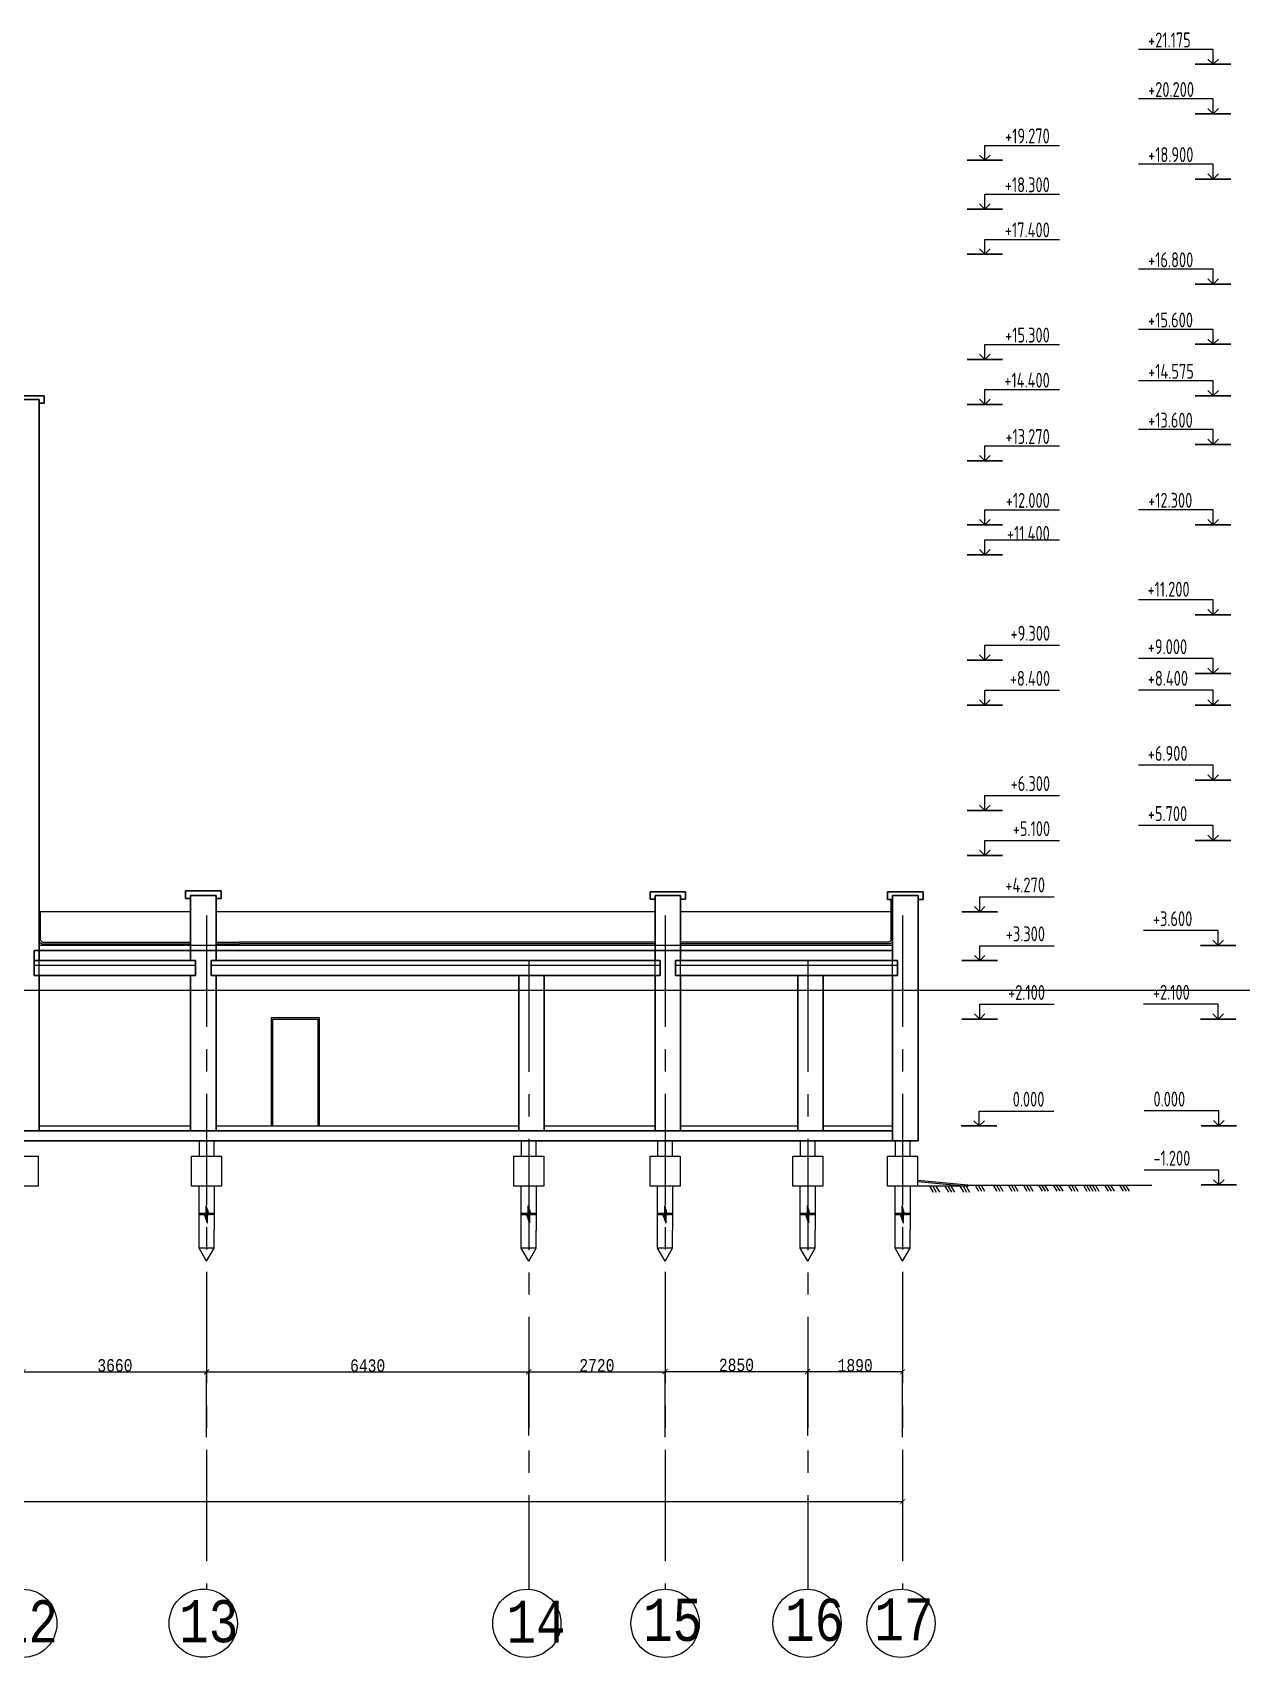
# Model space of a CAD drawing. Header units: millimetres. Extents: x -689206 to 4969298, y -1019800 to 703299.
# Drawn here: x -647777 to -623645, y 20751 to 53187 of the extents above; entities that cross this region are included whole.
import ezdxf

# ---------------------------------------------------------------- set-up
doc = ezdxf.new("R2010")
doc.units = ezdxf.units.MM
doc.linetypes.add('осеваяX2', pattern=[101.6, 63.5, -12.7, 12.7, -12.7])
doc.layers.add('РАЗМЕРЫ', color=7, linetype='Continuous', lineweight=9)
doc.layers.add('стены', color=7, linetype='Continuous', lineweight=20)
for name, color, linetype in [('разрез1-1', 7, 'Continuous'), ('разрез2-2', 7, 'Continuous'), ('сетка', 104, 'Continuous')]:
    doc.layers.add(name, color=color, linetype=linetype)
doc.styles.add('Аннотативный', font='isocteur.ttf', dxfattribs={"width": 0.7, "height": 250})
doc.dimstyles.new('Аннотативный', dxfattribs={"dimscale": 0, "dimtxt": 250, "dimasz": 100, "dimexe": 1.25, "dimexo": 0.625, "dimtad": 1, "dimdec": 0, "dimtxsty": 'Аннотативный', "dimblk": 'ARCHTICK', "dimcen": 2.5, "dimadec": 0, "dimazin": 0, "dimtfac": 1, "dimtdec": 0, "dimtmove": 0, "dimatfit": 3, "dimfxl": 1, "dimarcsym": 0})

# ---------------------------------------------------------------- blocks, each defined once
blk = doc.blocks.new('_ArchTick')
at = {"color": 0, "linetype": 'ByBlock', "const_width": 0.15}
blk.add_lwpolyline([(-0.5, -0.5), (0.5, 0.5)], dxfattribs=at)
blk = doc.blocks.new('*D4746')
at = {"layer": 'Defpoints', "color": 0, "lineweight": 30, "ltscale": 35, "transparency": 16777216}
for p in [(-647962, 26454), (-644302, 26454), (-644302, 25147)]:
    blk.add_point(p, dxfattribs=at)
at = {"layer": 'РАЗМЕРЫ', "color": 0, "lineweight": -2, "ltscale": 35, "transparency": 16777216}
for p, q in [((-647962, 26455), (-647962, 26456)), ((-647962, 26454), (-644302, 26454)), ((-644302, 25148), (-644302, 26456))]:
    blk.add_line(p, q, dxfattribs=at)
at = {"layer": 'РАЗМЕРЫ', "color": 0, "lineweight": -2, "ltscale": 35, "transparency": 16777216, "xscale": 100, "yscale": 100, "zscale": 100, "rotation": 180}
blk.add_blockref('_ArchTick', (-647962, 26454), dxfattribs=at)
at = {"layer": 'РАЗМЕРЫ', "color": 0, "lineweight": -2, "ltscale": 35, "transparency": 16777216, "xscale": 100, "yscale": 100, "zscale": 100}
blk.add_blockref('_ArchTick', (-644302, 26454), dxfattribs=at)
at = {"layer": 'РАЗМЕРЫ', "color": 0, "lineweight": 5, "ltscale": 35, "transparency": 16777216, "insert": (-646132, 26580), "char_height": 250, "attachment_point": 5, "style": 'Аннотативный'}
blk.add_mtext('3660', dxfattribs=at)
blk = doc.blocks.new('*D4747')
at = {"layer": 'Defpoints', "color": 0, "lineweight": 30, "ltscale": 35, "transparency": 16777216}
for p in [(-644302, 26456), (-637872, 26450), (-637872, 25180)]:
    blk.add_point(p, dxfattribs=at)
at = {"layer": 'РАЗМЕРЫ', "color": 0, "lineweight": -2, "ltscale": 35, "transparency": 16777216}
for p, q in [((-644302, 26455), (-644302, 26449)), ((-644302, 26450), (-637872, 26450)), ((-637872, 25181), (-637872, 26451))]:
    blk.add_line(p, q, dxfattribs=at)
at = {"layer": 'РАЗМЕРЫ', "color": 0, "lineweight": -2, "ltscale": 35, "transparency": 16777216, "xscale": 100, "yscale": 100, "zscale": 100, "rotation": 180}
blk.add_blockref('_ArchTick', (-644302, 26450), dxfattribs=at)
at = {"layer": 'РАЗМЕРЫ', "color": 0, "lineweight": -2, "ltscale": 35, "transparency": 16777216, "xscale": 100, "yscale": 100, "zscale": 100}
blk.add_blockref('_ArchTick', (-637872, 26450), dxfattribs=at)
at = {"layer": 'РАЗМЕРЫ', "color": 0, "lineweight": 5, "ltscale": 35, "transparency": 16777216, "insert": (-641087, 26576), "char_height": 250, "attachment_point": 5, "style": 'Аннотативный'}
blk.add_mtext('6430', dxfattribs=at)
blk = doc.blocks.new('*D4748')
at = {"layer": 'Defpoints', "color": 0, "lineweight": 30, "ltscale": 35, "transparency": 16777216}
for p in [(-637872, 26456), (-635150, 26456), (-635150, 25148)]:
    blk.add_point(p, dxfattribs=at)
at = {"layer": 'РАЗМЕРЫ', "color": 0, "lineweight": -2, "ltscale": 35, "transparency": 16777216}
for p, q in [((-637872, 26456), (-635150, 26456)), ((-637872, 26455), (-637872, 26454)), ((-635150, 25149), (-635150, 26457))]:
    blk.add_line(p, q, dxfattribs=at)
at = {"layer": 'РАЗМЕРЫ', "color": 0, "lineweight": -2, "ltscale": 35, "transparency": 16777216, "xscale": 100, "yscale": 100, "zscale": 100, "rotation": 180}
blk.add_blockref('_ArchTick', (-637872, 26456), dxfattribs=at)
at = {"layer": 'РАЗМЕРЫ', "color": 0, "lineweight": -2, "ltscale": 35, "transparency": 16777216, "xscale": 100, "yscale": 100, "zscale": 100}
blk.add_blockref('_ArchTick', (-635150, 26456), dxfattribs=at)
at = {"layer": 'РАЗМЕРЫ', "color": 0, "lineweight": 5, "ltscale": 35, "transparency": 16777216, "insert": (-636511, 26581), "char_height": 250, "attachment_point": 5, "style": 'Аннотативный'}
blk.add_mtext('2720', dxfattribs=at)
blk = doc.blocks.new('*D4749')
at = {"layer": 'Defpoints', "color": 0, "lineweight": 30, "ltscale": 35, "transparency": 16777216}
for p in [(-635150, 26456), (-632302, 26463), (-632302, 25180)]:
    blk.add_point(p, dxfattribs=at)
at = {"layer": 'РАЗМЕРЫ', "color": 0, "lineweight": -2, "ltscale": 35, "transparency": 16777216}
for p, q in [((-635150, 26456), (-635150, 26464)), ((-635150, 26463), (-632302, 26463)), ((-632302, 25181), (-632302, 26464))]:
    blk.add_line(p, q, dxfattribs=at)
at = {"layer": 'РАЗМЕРЫ', "color": 0, "lineweight": -2, "ltscale": 35, "transparency": 16777216, "xscale": 100, "yscale": 100, "zscale": 100, "rotation": 180}
blk.add_blockref('_ArchTick', (-635150, 26463), dxfattribs=at)
at = {"layer": 'РАЗМЕРЫ', "color": 0, "lineweight": -2, "ltscale": 35, "transparency": 16777216, "xscale": 100, "yscale": 100, "zscale": 100}
blk.add_blockref('_ArchTick', (-632302, 26463), dxfattribs=at)
at = {"layer": 'РАЗМЕРЫ', "color": 0, "lineweight": 5, "ltscale": 35, "transparency": 16777216, "insert": (-633726, 26589), "char_height": 250, "attachment_point": 5, "style": 'Аннотативный'}
blk.add_mtext('2850', dxfattribs=at)
blk = doc.blocks.new('*D4750')
at = {"layer": 'Defpoints', "color": 0, "lineweight": 30, "ltscale": 35, "transparency": 16777216}
for p in [(-632302, 26457), (-630410, 26457), (-630410, 25150)]:
    blk.add_point(p, dxfattribs=at)
at = {"layer": 'РАЗМЕРЫ', "color": 0, "lineweight": -2, "ltscale": 35, "transparency": 16777216}
for p, q in [((-632302, 26457), (-632302, 26458)), ((-632302, 26457), (-630410, 26457)), ((-630410, 25150), (-630410, 26458))]:
    blk.add_line(p, q, dxfattribs=at)
at = {"layer": 'РАЗМЕРЫ', "color": 0, "lineweight": -2, "ltscale": 35, "transparency": 16777216, "xscale": 100, "yscale": 100, "zscale": 100, "rotation": 180}
blk.add_blockref('_ArchTick', (-632302, 26457), dxfattribs=at)
at = {"layer": 'РАЗМЕРЫ', "color": 0, "lineweight": -2, "ltscale": 35, "transparency": 16777216, "xscale": 100, "yscale": 100, "zscale": 100}
blk.add_blockref('_ArchTick', (-630410, 26457), dxfattribs=at)
at = {"layer": 'РАЗМЕРЫ', "color": 0, "lineweight": 5, "ltscale": 35, "transparency": 16777216, "insert": (-631356, 26582), "char_height": 250, "attachment_point": 5, "style": 'Аннотативный'}
blk.add_mtext('1890', dxfattribs=at)
blk = doc.blocks.new('*D4751')
at = {"layer": 'Defpoints', "color": 0, "lineweight": 30, "ltscale": 35, "transparency": 16777216}
for p in [(-682541, 24624), (-630410, 24624), (-630410, 23862)]:
    blk.add_point(p, dxfattribs=at)
at = {"layer": 'РАЗМЕРЫ', "color": 0, "lineweight": -2, "ltscale": 35, "transparency": 16777216}
for p, q in [((-682541, 24623), (-682541, 23861)), ((-630410, 24623), (-630410, 23861)), ((-682541, 23862), (-630410, 23862))]:
    blk.add_line(p, q, dxfattribs=at)
at = {"layer": 'РАЗМЕРЫ', "color": 0, "lineweight": -2, "ltscale": 35, "transparency": 16777216, "xscale": 100, "yscale": 100, "zscale": 100, "rotation": 180}
blk.add_blockref('_ArchTick', (-682541, 23862), dxfattribs=at)
at = {"layer": 'РАЗМЕРЫ', "color": 0, "lineweight": -2, "ltscale": 35, "transparency": 16777216, "xscale": 100, "yscale": 100, "zscale": 100}
blk.add_blockref('_ArchTick', (-630410, 23862), dxfattribs=at)
at = {"layer": 'РАЗМЕРЫ', "color": 0, "lineweight": 5, "ltscale": 35, "transparency": 16777216, "insert": (-656476, 23988), "char_height": 250, "attachment_point": 5, "style": 'Аннотативный'}
blk.add_mtext('52131', dxfattribs=at)

msp = doc.modelspace()

# ---------------------------------------------------------------- hatches: boundary and pattern name
at = {"layer": 'РАЗМЕРЫ', "lineweight": 5, "ltscale": 35}
h = msp.add_hatch(dxfattribs=at)
h.set_pattern_fill('ANSI36', color=256, scale=2)
h.set_pattern_definition([(45, (-1155331.863, 770323.6466), (3.367596045, 12.347852166), [15.875, -3.175, 0, -3.175])])
h.paths.add_polyline_path([(-644302, 29741), (-644302, 29465.6), (-644288.9, 29428.9), (-644288.9, 29628.2), (-644274.8, 29590.8), (-644152, 29590.8), (-644152, 29612.9), (-644260.3, 29612.9)])
h.paths.add_polyline_path([(-644335.3, 29612.9), (-644452, 29612.9), (-644452, 29590.8), (-644346.7, 29590.8), (-644302, 29465.6), (-644302, 29741), (-644310.9, 29768.5), (-644310.9, 29542.7)])
h = msp.add_hatch(dxfattribs=at)
h.set_pattern_fill('ANSI36', color=256, scale=2)
h.set_pattern_definition([(45, (-1148901.977, 770323.6466), (3.367596045, 12.347852166), [15.875, -3.175, 0, -3.175])])
h.paths.add_polyline_path([(-637872.1, 29741), (-637872.1, 29465.6), (-637859, 29428.9), (-637859, 29628.2), (-637844.9, 29590.8), (-637722.1, 29590.8), (-637722.1, 29612.9), (-637830.5, 29612.9)])
h.paths.add_polyline_path([(-637905.4, 29612.9), (-638022.1, 29612.9), (-638022.1, 29590.8), (-637916.8, 29590.8), (-637872.1, 29465.6), (-637872.1, 29741), (-637881, 29768.5), (-637881, 29542.7)])
h = msp.add_hatch(dxfattribs=at)
h.set_pattern_fill('ANSI36', color=256, scale=2)
h.set_pattern_definition([(45, (-1146179.541, 770323.6466), (3.367596045, 12.347852166), [15.875, -3.175, 0, -3.175])])
h.paths.add_polyline_path([(-635149.7, 29741), (-635149.7, 29465.6), (-635136.5, 29428.9), (-635136.5, 29628.2), (-635122.4, 29590.8), (-634999.7, 29590.8), (-634999.7, 29612.9), (-635108, 29612.9)])
h.paths.add_polyline_path([(-635183, 29612.9), (-635299.7, 29612.9), (-635299.7, 29590.8), (-635194.4, 29590.8), (-635149.7, 29465.6), (-635149.7, 29741), (-635158.6, 29768.5), (-635158.6, 29542.7)])
h = msp.add_hatch(dxfattribs=at)
h.set_pattern_fill('ANSI36', color=256, scale=2)
h.set_pattern_definition([(45, (-1143331.863, 770323.6466), (3.367596045, 12.347852166), [15.875, -3.175, 0, -3.175])])
h.paths.add_polyline_path([(-632302, 29741), (-632302, 29465.6), (-632288.9, 29428.9), (-632288.9, 29628.2), (-632274.8, 29590.8), (-632152, 29590.8), (-632152, 29612.9), (-632260.3, 29612.9)])
h.paths.add_polyline_path([(-632335.3, 29612.9), (-632452, 29612.9), (-632452, 29590.8), (-632346.7, 29590.8), (-632302, 29465.6), (-632302, 29741), (-632310.9, 29768.5), (-632310.9, 29542.7)])
h = msp.add_hatch(dxfattribs=at)
h.set_pattern_fill('ANSI36', color=256, scale=2)
h.set_pattern_definition([(45, (-1141440.3526, 770323.6466), (3.367596045, 12.347852166), [15.875, -3.175, 0, -3.175])])
h.paths.add_polyline_path([(-630410.5, 29741), (-630410.5, 29465.6), (-630397.4, 29428.9), (-630397.4, 29628.2), (-630383.3, 29590.8), (-630260.5, 29590.8), (-630260.5, 29612.9), (-630368.8, 29612.9)])
h.paths.add_polyline_path([(-630443.8, 29612.9), (-630560.5, 29612.9), (-630560.5, 29590.8), (-630455.2, 29590.8), (-630410.5, 29465.6), (-630410.5, 29741), (-630419.4, 29768.5), (-630419.4, 29542.7)])

# ---------------------------------------------------------------- linework, layer by layer
at = {"layer": 'РАЗМЕРЫ', "linetype": 'ByBlock', "lineweight": 30, "ltscale": 35}
for p, q in [((-648251.9, 45936), (-647641.9, 45936)), ((-647641.9, 45936), (-647541.9, 45936)), ((-647541.9, 45786), (-647641.9, 45786)), ((-647541.9, 45936), (-647541.9, 45786)), ((-644722.6, 35979.5), (-644722.6, 36054.5)), ((-644722.6, 36054.5), (-644112.6, 36054.5)), ((-644112.6, 36054.5), (-644012.6, 36054.5)), ((-644012.6, 36054.5), (-644012.6, 35904.5)), ((-635449.7, 35961), (-635449.7, 36036)), ((-635449.7, 36036), (-634839.7, 36036)), ((-634839.7, 36036), (-634739.7, 36036)), ((-634739.7, 36036), (-634739.7, 35886)), ((-630710.8, 35957.8), (-630710.8, 36032.8)), ((-630710.8, 36032.8), (-630100.8, 36032.8)), ((-630100.8, 36032.8), (-630000.8, 36032.8)), ((-630000.8, 36032.8), (-630000.8, 35882.8)), ((-644722.6, 35904.5), (-644722.6, 35979.5)), ((-644622.6, 35904.5), (-644722.6, 35904.5)), ((-644012.6, 35904.5), (-644112.6, 35904.5)), ((-635449.7, 35886), (-635449.7, 35961)), ((-635349.7, 35886), (-635449.7, 35886)), ((-634739.7, 35886), (-634839.7, 35886)), ((-630710.8, 35882.8), (-630710.8, 35957.8)), ((-630610.8, 35882.8), (-630710.8, 35882.8)), ((-630000.8, 35882.8), (-630100.8, 35882.8))]:
    msp.add_line(p, q, dxfattribs=at)
at = {"layer": 'РАЗМЕРЫ', "lineweight": 30, "ltscale": 35}
for p, q in [((-648151.9, 45861), (-647641.9, 45861)), ((-648151.9, 45861), (-647641.9, 45861)), ((-647641.9, 45861), (-647641.9, 44861)), ((-647641.9, 44861), (-647641.9, 43661)), ((-647641.9, 43661), (-647641.9, 34661)), ((-644622.5, 34961), (-644622.5, 35961)), ((-644622.5, 35961), (-644112.6, 35961)), ((-644112.6, 35961), (-644112.6, 35561)), ((-635349.7, 35061), (-635349.7, 35961)), ((-634839.7, 35961), (-635349.7, 35961)), ((-635349.7, 35961), (-635349.7, 35526.7)), ((-634839.7, 34961), (-634839.7, 35961)), ((-630610.8, 34961), (-630610.8, 35961)), ((-630610.8, 35961), (-630100.8, 35961)), ((-630100.8, 35961), (-630100.8, 35561)), ((-644622.5, 35561), (-644622.5, 34661)), ((-644112.6, 34661), (-644112.6, 35561)), ((-635349.7, 34661), (-635349.7, 35561)), ((-634839.7, 35561), (-634839.7, 34661)), ((-630610.8, 34661), (-630610.8, 35561)), ((-630610.8, 35486), (-630610.8, 34661)), ((-630100.8, 35561), (-630100.8, 31061)), ((-630610.8, 34961), (-630610.8, 35061)), ((-647741.9, 34661), (-647741.9, 34861)), ((-647741.9, 34861), (-630610.8, 34861)), ((-630610.8, 34861), (-630610.8, 34961)), ((-647741.9, 34361), (-647741.9, 34661)), ((-647741.9, 34661), (-647641.9, 34661)), ((-647641.9, 34661), (-644522.5, 34661)), ((-644522.5, 34361), (-644522.5, 34661)), ((-644212.6, 34661), (-635349.7, 34661)), ((-644212.6, 34361), (-644212.6, 34661)), ((-635249.7, 34661), (-635349.7, 34661)), ((-635249.7, 34361), (-635249.7, 34661)), ((-634939.7, 34661), (-630610.8, 34661)), ((-634939.7, 34361), (-634939.7, 34661)), ((-630510.8, 34661), (-630610.8, 34661)), ((-630510.8, 34361), (-630510.8, 34661)), ((-647641.9, 34361), (-647741.9, 34361)), ((-647641.9, 34361), (-647641.9, 31361)), ((-647641.9, 34361), (-644522.5, 34361)), ((-644622.5, 34361), (-644622.5, 31361)), ((-644622.5, 34361), (-644522.5, 34361)), ((-644212.6, 34361), (-635349.7, 34361)), ((-644112.6, 34361), (-644212.6, 34361)), ((-644112.6, 34361), (-644112.6, 31361)), ((-638072.1, 34361), (-638072.1, 31261)), ((-637562.1, 34361), (-637562.1, 31261)), ((-635349.7, 34361), (-635349.7, 31361)), ((-635349.7, 34361), (-635249.7, 34361)), ((-634939.7, 34361), (-634839.7, 34361)), ((-634839.7, 34361), (-634939.7, 34361)), ((-634839.7, 34361), (-634839.7, 31361)), ((-634839.7, 34361), (-630709.8, 34361)), ((-632502, 34361), (-632502, 31261)), ((-631992, 34361), (-631992, 31261)), ((-630709.8, 34361), (-630610.8, 34361)), ((-630610.8, 34361), (-630610.8, 31161)), ((-630610.8, 34361), (-630510.8, 34361)), ((-682341.3, 31261), (-630610.8, 31261)), ((-647641.9, 31361), (-647641.9, 31261)), ((-644622.5, 31361), (-644622.5, 31261)), ((-644112.6, 31361), (-644112.6, 31261)), ((-635349.7, 31261), (-635349.7, 31361)), ((-634839.7, 31261), (-634839.7, 31361)), ((-630610.8, 31161), (-630610.8, 31061)), ((-634839.7, 31061), (-682851.3, 31061)), ((-630610.8, 31061), (-634839.7, 31061)), ((-630100.8, 31061), (-630610.8, 31061))]:
    msp.add_line(p, q, dxfattribs=at)
at = {"layer": 'РАЗМЕРЫ', "linetype": 'осеваяX2', "lineweight": 5, "ltscale": 35}
for p, q in [((-644302, 35561), (-644302, 22112.3)), ((-635149.7, 35561), (-635149.7, 22112.3)), ((-630410.5, 35561), (-630410.5, 22112.3)), ((-637872.1, 34661), (-637872.1, 22112.3))]:
    msp.add_line(p, q, dxfattribs=at)
at = {"layer": 'РАЗМЕРЫ', "lineweight": 9, "ltscale": 35}
msp.add_line((-630610.8, 34961), (-647641.9, 34961), dxfattribs=at)
at = {"layer": 'РАЗМЕРЫ', "lineweight": 15, "ltscale": 35}
for p, q in [((-644522.5, 34561), (-647741.9, 34561)), ((-647641.9, 34361), (-647641.9, 34661)), ((-635249.7, 34561), (-644212.6, 34561)), ((-630510.8, 34561), (-634939.7, 34561)), ((-634839.7, 34361), (-634839.7, 34661)), ((-630610.8, 34361), (-630610.8, 34661)), ((-642980.7, 33521), (-643010.7, 33521)), ((-643010.7, 33521), (-643010.7, 31361)), ((-642050.7, 33521), (-642980.7, 33521)), ((-642980.7, 31361), (-642980.7, 33491)), ((-642980.7, 33491), (-642080.7, 33491)), ((-642080.7, 33491), (-642080.7, 31361)), ((-642050.7, 33491), (-642050.7, 33521)), ((-642050.7, 31361), (-642050.7, 33491)), ((-647641.9, 31361), (-644622.5, 31361)), ((-644112.6, 31361), (-638072.1, 31361)), ((-642080.7, 31361), (-642050.7, 31361)), ((-637562.1, 31361), (-635349.7, 31361)), ((-634839.7, 31361), (-632502, 31361)), ((-631992, 31361), (-631610.8, 31361)), ((-631610.8, 31361), (-630610.8, 31361))]:
    msp.add_line(p, q, dxfattribs=at)
at = {"layer": 'РАЗМЕРЫ', "lineweight": 13, "ltscale": 35}
msp.add_line((-635349.7, 34361), (-635349.7, 34661), dxfattribs=at)
at = {"layer": 'РАЗМЕРЫ', "lineweight": 5, "ltscale": 35}
for p, q in [((-595806.8, 34063), (-657825.2, 34063)), ((-644335.3, 29612.9), (-644452, 29612.9)), ((-644452, 29590.8), (-644346.7, 29590.8)), ((-644346.7, 29590.8), (-644288.9, 29428.9)), ((-644310.9, 29542.7), (-644335.3, 29612.9)), ((-644260.3, 29612.9), (-644310.9, 29768.5)), ((-644310.9, 29542.7), (-644310.9, 29768.5)), ((-644288.9, 29628.2), (-644288.9, 29428.9)), ((-644274.8, 29590.8), (-644288.9, 29628.2)), ((-644152, 29590.8), (-644274.8, 29590.8)), ((-644152, 29612.9), (-644260.3, 29612.9)), ((-637905.4, 29612.9), (-638022.1, 29612.9)), ((-638022.1, 29590.8), (-637916.8, 29590.8)), ((-637916.8, 29590.8), (-637859, 29428.9)), ((-637881, 29542.7), (-637905.4, 29612.9)), ((-637830.5, 29612.9), (-637881, 29768.5)), ((-637881, 29542.7), (-637881, 29768.5)), ((-637859, 29628.2), (-637859, 29428.9)), ((-637844.9, 29590.8), (-637859, 29628.2)), ((-637722.1, 29590.8), (-637844.9, 29590.8)), ((-637722.1, 29612.9), (-637830.5, 29612.9)), ((-635183, 29612.9), (-635299.7, 29612.9)), ((-635299.7, 29590.8), (-635194.4, 29590.8)), ((-635194.4, 29590.8), (-635136.5, 29428.9)), ((-635158.6, 29542.7), (-635183, 29612.9)), ((-635108, 29612.9), (-635158.6, 29768.5)), ((-635158.6, 29542.7), (-635158.6, 29768.5)), ((-635136.5, 29628.2), (-635136.5, 29428.9)), ((-635122.4, 29590.8), (-635136.5, 29628.2)), ((-634999.7, 29590.8), (-635122.4, 29590.8)), ((-634999.7, 29612.9), (-635108, 29612.9)), ((-632335.3, 29612.9), (-632452, 29612.9)), ((-632452, 29590.8), (-632346.7, 29590.8)), ((-632346.7, 29590.8), (-632288.9, 29428.9)), ((-632310.9, 29542.7), (-632335.3, 29612.9)), ((-632260.3, 29612.9), (-632310.9, 29768.5)), ((-632310.9, 29542.7), (-632310.9, 29768.5)), ((-632288.9, 29628.2), (-632288.9, 29428.9)), ((-632274.8, 29590.8), (-632288.9, 29628.2)), ((-632152, 29590.8), (-632274.8, 29590.8)), ((-632152, 29612.9), (-632260.3, 29612.9)), ((-630443.8, 29612.9), (-630560.5, 29612.9)), ((-630560.5, 29590.8), (-630455.2, 29590.8)), ((-630455.2, 29590.8), (-630397.4, 29428.9)), ((-630419.4, 29542.7), (-630443.8, 29612.9)), ((-630368.8, 29612.9), (-630419.4, 29768.5)), ((-630419.4, 29542.7), (-630419.4, 29768.5)), ((-630397.4, 29628.2), (-630397.4, 29428.9)), ((-630383.3, 29590.8), (-630397.4, 29628.2)), ((-630260.5, 29590.8), (-630383.3, 29590.8)), ((-630260.5, 29612.9), (-630368.8, 29612.9))]:
    msp.add_line(p, q, dxfattribs=at)
at = {"layer": 'РАЗМЕРЫ', "lineweight": 18, "ltscale": 35}
for p, q in [((-644452, 31061), (-644452, 30761)), ((-644152, 30761), (-644152, 31061)), ((-638022.1, 31061), (-638022.1, 30761)), ((-637722.1, 30761), (-637722.1, 31061)), ((-635299.7, 31061), (-635299.7, 30761)), ((-634999.7, 30761), (-634999.7, 31061)), ((-632452, 31061), (-632452, 30761)), ((-632152, 30761), (-632152, 31061)), ((-630560.5, 31061), (-630560.5, 30761)), ((-630260.5, 30761), (-630260.5, 31061)), ((-647961.9, 30761), (-647661.9, 30761)), ((-647661.9, 30761), (-647661.9, 30161)), ((-644602, 30161), (-644602, 30761)), ((-644602, 30761), (-644452, 30761)), ((-644452, 30761), (-644302, 30761)), ((-644302, 30761), (-644002, 30761)), ((-644002, 30761), (-644002, 30161)), ((-638172.1, 30161), (-638172.1, 30761)), ((-638172.1, 30761), (-638022.1, 30761)), ((-638022.1, 30761), (-637872.1, 30761)), ((-637872.1, 30761), (-637572.1, 30761)), ((-637572.1, 30761), (-637572.1, 30161)), ((-635449.7, 30161), (-635449.7, 30761)), ((-635449.7, 30761), (-635299.7, 30761)), ((-635299.7, 30761), (-635149.7, 30761)), ((-635149.7, 30761), (-634849.7, 30761)), ((-634849.7, 30761), (-634849.7, 30161)), ((-632602, 30161), (-632602, 30761)), ((-632602, 30761), (-632452, 30761)), ((-632452, 30761), (-632302, 30761)), ((-632302, 30761), (-632002, 30761)), ((-632002, 30761), (-632002, 30161)), ((-630710.5, 30161), (-630710.5, 30761)), ((-630710.5, 30761), (-630560.5, 30761)), ((-630560.5, 30761), (-630410.5, 30761)), ((-630410.5, 30761), (-630110.5, 30761)), ((-630110.5, 30761), (-630110.5, 30161)), ((-647661.9, 30161), (-648261.9, 30161)), ((-644002, 30161), (-644602, 30161)), ((-644452, 29294.2), (-644452, 30161)), ((-644152, 30161), (-644152, 29282.2)), ((-637572.1, 30161), (-638172.1, 30161)), ((-638022.1, 29294.2), (-638022.1, 30161)), ((-637722.1, 30161), (-637722.1, 29282.2)), ((-634849.7, 30161), (-635449.7, 30161)), ((-635299.7, 29294.2), (-635299.7, 30161)), ((-634999.7, 30161), (-634999.7, 29282.2)), ((-632002, 30161), (-632602, 30161)), ((-632452, 29294.2), (-632452, 30161)), ((-632152, 30161), (-632152, 29282.2)), ((-630110.5, 30161), (-630710.5, 30161)), ((-630560.5, 29294.2), (-630560.5, 30161)), ((-630260.5, 30161), (-630260.5, 29282.2)), ((-644452, 28920.8), (-644452, 29294.2)), ((-644152, 28920.8), (-644152, 29282.2)), ((-638022.1, 28920.8), (-638022.1, 29294.2)), ((-637722.1, 28920.8), (-637722.1, 29282.2)), ((-635299.7, 28920.8), (-635299.7, 29294.2)), ((-634999.7, 28920.8), (-634999.7, 29282.2)), ((-632452, 28920.8), (-632452, 29294.2)), ((-632152, 28920.8), (-632152, 29282.2)), ((-630560.5, 28920.8), (-630560.5, 29294.2)), ((-630260.5, 28920.8), (-630260.5, 29282.2)), ((-644302, 28661), (-644452, 28920.8)), ((-644152, 28920.8), (-644452, 28920.8)), ((-644302, 28661), (-644152, 28920.8)), ((-637872.1, 28661), (-638022.1, 28920.8)), ((-637722.1, 28920.8), (-638022.1, 28920.8)), ((-637872.1, 28661), (-637722.1, 28920.8)), ((-635149.7, 28661), (-635299.7, 28920.8)), ((-634999.7, 28920.8), (-635299.7, 28920.8)), ((-635149.7, 28661), (-634999.7, 28920.8)), ((-632302, 28661), (-632452, 28920.8)), ((-632152, 28920.8), (-632452, 28920.8)), ((-632302, 28661), (-632152, 28920.8)), ((-630410.5, 28661), (-630560.5, 28920.8)), ((-630260.5, 28920.8), (-630560.5, 28920.8)), ((-630410.5, 28661), (-630260.5, 28920.8))]:
    msp.add_line(p, q, dxfattribs=at)
at = {"layer": 'разрез1-1', "lineweight": 5}
for p, q in [((-624212, 52850), (-625701.1, 52850)), ((-624212, 52552.2), (-624212, 52850)), ((-624212, 51860.9), (-625701.1, 51860.9)), ((-624212, 51563.1), (-624212, 51860.9)), ((-628769.2, 50636), (-628769.2, 50933.8)), ((-628769.2, 50933.8), (-627280.1, 50933.8)), ((-624212, 50560.9), (-625701.1, 50560.9)), ((-624212, 50263.1), (-624212, 50560.9)), ((-628769.2, 49661), (-628769.2, 49958.8)), ((-628769.2, 49958.8), (-627280.1, 49958.8)), ((-628769.2, 48761), (-628769.2, 49058.8)), ((-628769.2, 49058.8), (-627280.1, 49058.8)), ((-624212, 48460.9), (-625701.1, 48460.9)), ((-624212, 48163.1), (-624212, 48460.9)), ((-624212, 47260.9), (-625701.1, 47260.9)), ((-624212, 46963.1), (-624212, 47260.9)), ((-628769.2, 46661), (-628769.2, 46958.8)), ((-628769.2, 46958.8), (-627280.1, 46958.8)), ((-624212, 46235.9), (-625701.1, 46235.9)), ((-624212, 45938.1), (-624212, 46235.9)), ((-628769.2, 45761), (-628769.2, 46058.8)), ((-628769.2, 46058.8), (-627280.1, 46058.8)), ((-624212, 45260.9), (-625701.1, 45260.9)), ((-624212, 44963.1), (-624212, 45260.9)), ((-628769.2, 44636), (-628769.2, 44933.8)), ((-628769.2, 44933.8), (-627280.1, 44933.8)), ((-628769.2, 43361), (-628769.2, 43658.8)), ((-628769.2, 43658.8), (-627280.1, 43658.8)), ((-624212, 43660.9), (-625701.1, 43660.9)), ((-624212, 43363.1), (-624212, 43660.9)), ((-628769.2, 42761), (-628769.2, 43058.8)), ((-628769.2, 43058.8), (-627280.1, 43058.8)), ((-624212, 41860.9), (-625701.1, 41860.9)), ((-624212, 41563.1), (-624212, 41860.9)), ((-628769.2, 40661), (-628769.2, 40958.8)), ((-628769.2, 40958.8), (-627280.1, 40958.8)), ((-624212, 40690.9), (-625701.1, 40690.9)), ((-624212, 40393.1), (-624212, 40690.9)), ((-628769.2, 39761), (-628769.2, 40058.8)), ((-628769.2, 40058.8), (-627280.1, 40058.8)), ((-624212, 40060.9), (-625701.1, 40060.9)), ((-624212, 39763.1), (-624212, 40060.9)), ((-624212, 38560.9), (-625701.1, 38560.9)), ((-624212, 38263.1), (-624212, 38560.9)), ((-628769.2, 37661), (-628769.2, 37958.8)), ((-628769.2, 37958.8), (-627280.1, 37958.8)), ((-624212, 37358.8), (-625701.1, 37358.8)), ((-624212, 37060.9), (-624212, 37358.8)), ((-628769.2, 36761), (-628769.2, 37058.8)), ((-628769.2, 37058.8), (-627280.1, 37058.8)), ((-628871.1, 35636), (-628871.1, 35933.8)), ((-628871.1, 35933.8), (-627382, 35933.8)), ((-624110.1, 35261.4), (-625599.2, 35261.4)), ((-624110.1, 34963.6), (-624110.1, 35261.4)), ((-628871.1, 34661), (-628871.1, 34958.8)), ((-628871.1, 34958.8), (-627382, 34958.8)), ((-628871.1, 33491), (-628871.1, 33788.8)), ((-628871.1, 33788.8), (-627382, 33788.8)), ((-624110.1, 33790.9), (-625599.2, 33790.9)), ((-624110.1, 33493.1), (-624110.1, 33790.9)), ((-628882.7, 31361), (-628882.7, 31658.8)), ((-628882.7, 31658.8), (-627393.6, 31658.8)), ((-624098.5, 31660.9), (-625587.6, 31660.9)), ((-624098.5, 31363.1), (-624098.5, 31660.9)), ((-624098.5, 30480.9), (-625587.6, 30480.9)), ((-624098.5, 30183.1), (-624098.5, 30480.9))]:
    msp.add_line(p, q, dxfattribs=at)
at = {"layer": 'разрез1-1', "lineweight": 30}
for p, q in [((-624566.5, 52552.2), (-623857.4, 52552.2)), ((-624212, 52552.2), (-624317.3, 52657.5)), ((-624212, 52552.2), (-624106.7, 52657.5)), ((-624212, 51563.1), (-624317.3, 51668.4)), ((-624212, 51563.1), (-624106.7, 51668.4)), ((-624566.5, 51563.1), (-623857.4, 51563.1)), ((-628414.7, 50636), (-629123.8, 50636)), ((-628769.2, 50636), (-628874.5, 50741.3)), ((-628769.2, 50636), (-628663.9, 50741.3)), ((-624212, 50263.1), (-624317.3, 50368.4)), ((-624212, 50263.1), (-624106.7, 50368.4)), ((-624566.5, 50263.1), (-623857.4, 50263.1)), ((-628414.7, 49661), (-629123.8, 49661)), ((-628769.2, 49661), (-628874.5, 49766.3)), ((-628769.2, 49661), (-628663.9, 49766.3)), ((-628414.7, 48761), (-629123.8, 48761)), ((-628769.2, 48761), (-628874.5, 48866.3)), ((-628769.2, 48761), (-628663.9, 48866.3)), ((-624566.5, 48163.1), (-623857.4, 48163.1)), ((-624212, 48163.1), (-624317.3, 48268.4)), ((-624212, 48163.1), (-624106.7, 48268.4)), ((-624212, 46963.1), (-624317.3, 47068.4)), ((-624212, 46963.1), (-624106.7, 47068.4)), ((-628769.2, 46661), (-628874.5, 46766.3)), ((-628769.2, 46661), (-628663.9, 46766.3)), ((-624566.5, 46963.1), (-623857.4, 46963.1)), ((-628414.7, 46661), (-629123.8, 46661)), ((-628414.7, 45761), (-629123.8, 45761)), ((-628769.2, 45761), (-628874.5, 45866.3)), ((-628769.2, 45761), (-628663.9, 45866.3)), ((-624566.5, 45938.1), (-623857.4, 45938.1)), ((-624212, 45938.1), (-624317.3, 46043.4)), ((-624212, 45938.1), (-624106.7, 46043.4)), ((-624566.5, 44963.1), (-623857.4, 44963.1)), ((-624212, 44963.1), (-624317.3, 45068.4)), ((-624212, 44963.1), (-624106.7, 45068.4)), ((-628414.7, 44636), (-629123.8, 44636)), ((-628769.2, 44636), (-628874.5, 44741.3)), ((-628769.2, 44636), (-628663.9, 44741.3)), ((-628769.2, 43361), (-628874.5, 43466.3)), ((-628769.2, 43361), (-628663.9, 43466.3)), ((-624212, 43363.1), (-624317.3, 43468.4)), ((-624212, 43363.1), (-624106.7, 43468.4)), ((-628414.7, 43361), (-629123.8, 43361)), ((-624566.5, 43363.1), (-623857.4, 43363.1)), ((-628769.2, 42761), (-628874.5, 42866.3)), ((-628769.2, 42761), (-628663.9, 42866.3)), ((-628414.7, 42761), (-629123.8, 42761)), ((-624566.5, 41563.1), (-623857.4, 41563.1)), ((-624212, 41563.1), (-624317.3, 41668.4)), ((-624212, 41563.1), (-624106.7, 41668.4)), ((-628414.7, 40661), (-629123.8, 40661)), ((-628769.2, 40661), (-628874.5, 40766.3)), ((-628769.2, 40661), (-628663.9, 40766.3)), ((-624566.5, 40393.1), (-623857.4, 40393.1)), ((-624212, 40393.1), (-624317.3, 40498.4)), ((-624212, 40393.1), (-624106.7, 40498.4)), ((-628414.7, 39761), (-629123.8, 39761)), ((-628769.2, 39761), (-628874.5, 39866.3)), ((-628769.2, 39761), (-628663.9, 39866.3)), ((-624566.5, 39763.1), (-623857.4, 39763.1)), ((-624212, 39763.1), (-624317.3, 39868.4)), ((-624212, 39763.1), (-624106.7, 39868.4)), ((-624212, 38263.1), (-624317.3, 38368.4)), ((-624212, 38263.1), (-624106.7, 38368.4)), ((-624566.5, 38263.1), (-623857.4, 38263.1)), ((-628414.7, 37661), (-629123.8, 37661)), ((-628769.2, 37661), (-628874.5, 37766.3)), ((-628769.2, 37661), (-628663.9, 37766.3)), ((-624566.5, 37060.9), (-623857.4, 37060.9)), ((-624212, 37060.9), (-624317.3, 37166.2)), ((-624212, 37060.9), (-624106.7, 37166.2)), ((-628414.7, 36761), (-629123.8, 36761)), ((-628769.2, 36761), (-628874.5, 36866.3)), ((-628769.2, 36761), (-628663.9, 36866.3)), ((-628871.1, 35636), (-628976.4, 35741.3)), ((-628871.1, 35636), (-628765.8, 35741.3)), ((-628516.5, 35636), (-629225.6, 35636)), ((-624110.1, 34963.6), (-624215.4, 35068.9)), ((-624110.1, 34963.6), (-624004.8, 35068.9)), ((-628871.1, 34661), (-628976.4, 34766.3)), ((-628871.1, 34661), (-628765.8, 34766.3)), ((-624464.6, 34963.6), (-623755.5, 34963.6)), ((-628516.5, 34661), (-629225.6, 34661)), ((-628516.5, 33491), (-629225.6, 33491)), ((-628871.1, 33491), (-628976.4, 33596.3)), ((-628871.1, 33491), (-628765.8, 33596.3)), ((-624464.6, 33493.1), (-623755.5, 33493.1)), ((-624110.1, 33493.1), (-624215.4, 33598.4)), ((-624110.1, 33493.1), (-624004.8, 33598.4)), ((-628882.7, 31361), (-628988, 31466.3)), ((-628882.7, 31361), (-628777.4, 31466.3)), ((-624098.5, 31363.1), (-624203.8, 31468.4)), ((-624098.5, 31363.1), (-623993.2, 31468.4)), ((-628528.1, 31361), (-629237.2, 31361)), ((-624453, 31363.1), (-623743.9, 31363.1)), ((-624453, 30183.1), (-623743.9, 30183.1)), ((-624098.5, 30183.1), (-624203.8, 30288.4)), ((-624098.5, 30183.1), (-623993.2, 30288.4))]:
    msp.add_line(p, q, dxfattribs=at)
at = {"layer": 'разрез1-1', "lineweight": 15}
for p, q in [((-630635.6, 35068.5), (-630635.6, 35882.8)), ((-647641.9, 35643.7), (-644622.5, 35643.7)), ((-647617.1, 35068.5), (-647617.1, 35643.7)), ((-644112.6, 35643.7), (-643641.9, 35643.7)), ((-643641.9, 35643.7), (-635349.7, 35643.7)), ((-634839.7, 35643.7), (-630635.6, 35643.7))]:
    msp.add_line(p, q, dxfattribs=at)
for points in [[(-647641.9, 35043.7), (-647591.9, 34993.7), (-644622.5, 34993.7)], [(-647617.1, 35068.5), (-647577.4, 35028.7), (-644622.5, 35028.7)], [(-630635.6, 35068.5), (-630675.3, 35028.7), (-634839.7, 35028.7)], [(-630610.8, 35043.7), (-630660.8, 34993.7), (-634839.7, 34993.7)], [(-644112.6, 35028.7), (-643641.9, 35028.7)], [(-644112.6, 34993.7), (-643641.9, 34993.7)], [(-635349.7, 35028.7), (-643641.9, 35028.7)], [(-635349.7, 34993.7), (-643641.9, 34993.7)]]:
    msp.add_lwpolyline(points, dxfattribs=at)
at = {"layer": 'разрез2-2'}
for p, q in [((-629110.5, 30181), (-630110.5, 30269.2)), ((-630110.5, 30249.2), (-629110.5, 30161)), ((-629110.5, 30181), (-625436.3, 30181)), ((-629110.5, 30181), (-629110.5, 30161)), ((-629110.5, 30181), (-628810.5, 30181)), ((-629110.5, 30161), (-630110.5, 30161))]:
    msp.add_line(p, q, dxfattribs=at)
at = {"layer": 'разрез2-2', "lineweight": 15}
for points in [[(-628963.5, 30181), (-628893.9, 30061.7)], [(-628902.6, 30181), (-628834.3, 30061.7)], [(-628843, 30181), (-628773.4, 30061.7)], [(-628537.5, 30181), (-628469.2, 30061.7)], [(-628477.9, 30181), (-628408.3, 30061.7)], [(-628297.6, 30181), (-628228, 30061.7)], [(-628236.7, 30181), (-628168.4, 30061.7)], [(-628177.1, 30181), (-628107.5, 30061.7)], [(-627996.8, 30181), (-627927.2, 30061.7)], [(-627935.9, 30181), (-627867.6, 30061.7)], [(-627876.3, 30181), (-627806.7, 30061.7)], [(-627696, 30181), (-627626.4, 30061.7)], [(-627635.1, 30181), (-627566.8, 30061.7)], [(-627575.5, 30181), (-627505.8, 30061.7)], [(-627402.6, 30181), (-627333, 30061.7)], [(-627341.7, 30181), (-627273.3, 30061.7)], [(-627282, 30181), (-627212.4, 30061.7)], [(-627101.8, 30181), (-627032.2, 30061.7)], [(-627040.9, 30181), (-626972.5, 30061.7)], [(-626981.2, 30181), (-626911.6, 30061.7)], [(-626801, 30181), (-626731.4, 30061.7)], [(-626740.1, 30181), (-626671.7, 30061.7)], [(-626680.4, 30181), (-626610.8, 30061.7)], [(-626679.5, 30181.1), (-626609.9, 30061.8)], [(-626618.6, 30181.1), (-626550.2, 30061.8)], [(-626558.9, 30181.1), (-626489.3, 30061.8)], [(-626378.7, 30181.1), (-626309.1, 30061.8)], [(-626317.8, 30181.1), (-626249.4, 30061.8)], [(-626258.1, 30181.1), (-626188.5, 30061.8)], [(-626077.9, 30181.1), (-626008.3, 30061.8)], [(-626017, 30181.1), (-625948.6, 30061.8)], [(-625957.3, 30181.1), (-625887.7, 30061.8)], [(-629805, 30161), (-629736.7, 30041.7)], [(-629745.4, 30161), (-629675.8, 30041.7)], [(-629565.1, 30161), (-629495.5, 30041.7)], [(-629504.2, 30161), (-629435.9, 30041.7)], [(-629444.6, 30161), (-629375, 30041.7)], [(-629264.3, 30161), (-629194.7, 30041.7)], [(-629203.4, 30161), (-629135.1, 30041.7)], [(-629143.8, 30161), (-629074.2, 30041.7)]]:
    msp.add_lwpolyline(points, dxfattribs=at)
for points in [[(-628528.8, 30061.7), (-628597.2, 30181)], [(-629796.3, 30041.7), (-629864.7, 30161)]]:
    msp.add_lwpolyline(points, close=True, dxfattribs=at)
at = {"layer": 'сетка', "color": 0, "lineweight": 5}
for centre in [(-647971.6, 21431.6), (-644368.8, 21434.9), (-637908.6, 21432.5), (-635150.4, 21431.6), (-632316.7, 21431.7), (-630440.5, 21432.2)]:
    msp.add_circle(centre, 680.7, dxfattribs=at)
at = {"layer": 'стены', "linetype": 'осеваяX2', "lineweight": 5, "ltscale": 35}
msp.add_line((-632302, 34661), (-632302, 22112.3), dxfattribs=at)

# ---------------------------------------------------------------- texts
at = {"layer": 'РАЗМЕРЫ', "lineweight": 5, "ltscale": 35, "char_height": 841.28, "width": 7009.377, "attachment_point": 1, "style": 'Аннотативный'}
for s, insert in [('12', (-648448.8, 21892.7)), ('13', (-644849, 21895.9)), ('14', (-638316.3, 21886)), ('15', (-635590, 21923.5)), ('16', (-632756.3, 21923.7)), ('17', (-630973.4, 21932.7))]:
    msp.add_mtext(s, dxfattribs=dict(at, insert=insert))
at = {"layer": 'разрез1-1', "lineweight": 30, "char_height": 297.819, "width": 1508.774, "style": 'Аннотативный'}
for s, insert, attachment_point in [('{\\fISOCPEUR|b0|i0|c204|p34;+21.175\\fISOCPEUR|b0|i0|c0|p34; }', (-625509.6, 53187.5), 1), ('{\\fISOCPEUR|b0|i0|c204|p34;+20.200\\fISOCPEUR|b0|i0|c0|p34; }', (-625509.6, 52198.4), 1), ('{\\fISOCPEUR|b0|i0|c204|p34;+19.270\\fISOCPEUR|b0|i0|c0|p34; }', (-627471.6, 51271.3), 3), ('{\\fISOCPEUR|b0|i0|c204|p34;+18.900\\fISOCPEUR|b0|i0|c0|p34; }', (-625509.6, 50898.4), 1), ('{\\fISOCPEUR|b0|i0|c204|p34;+18.300\\fISOCPEUR|b0|i0|c0|p34; }', (-627471.6, 50296.3), 3), ('{\\fISOCPEUR|b0|i0|c204|p34;+17.400\\fISOCPEUR|b0|i0|c0|p34; }', (-627471.6, 49396.3), 3), ('{\\fISOCPEUR|b0|i0|c204|p34;+16.800\\fISOCPEUR|b0|i0|c0|p34; }', (-625509.6, 48798.4), 1), ('{\\fISOCPEUR|b0|i0|c204|p34;+15.600\\fISOCPEUR|b0|i0|c0|p34; }', (-625509.6, 47598.4), 1), ('{\\fISOCPEUR|b0|i0|c204|p34;+15.300\\fISOCPEUR|b0|i0|c0|p34; }', (-627471.6, 47296.3), 3), ('{\\fISOCPEUR|b0|i0|c204|p34;+14.400\\fISOCPEUR|b0|i0|c0|p34; }', (-627471.6, 46396.3), 3), ('{\\fISOCPEUR|b0|i0|c204|p34;+14.575\\fISOCPEUR|b0|i0|c0|p34; }', (-625509.6, 46573.4), 1), ('{\\fISOCPEUR|b0|i0|c204|p34;+13.600\\fISOCPEUR|b0|i0|c0|p34; }', (-625509.6, 45598.4), 1), ('{\\fISOCPEUR|b0|i0|c204|p34;+13.270\\fISOCPEUR|b0|i0|c0|p34; }', (-627471.6, 45271.3), 3), ('{\\fISOCPEUR|b0|i0|c204|p34;+12.000\\fISOCPEUR|b0|i0|c0|p34; }', (-627471.6, 43996.3), 3), ('{\\fISOCPEUR|b0|i0|c204|p34;+12.300\\fISOCPEUR|b0|i0|c0|p34; }', (-625509.6, 43998.4), 1), ('{\\fISOCPEUR|b0|i0|c204|p34;+11.400\\fISOCPEUR|b0|i0|c0|p34; }', (-627471.6, 43338.9), 3), ('{\\fISOCPEUR|b0|i0|c204|p34;+11.200\\fISOCPEUR|b0|i0|c0|p34; }', (-625521.3, 42223.1), 1), ('{\\fISOCPEUR|b0|i0|c204|p34;+9.300\\fISOCPEUR|b0|i0|c0|p34; }', (-627465.5, 41344.5), 3), ('{\\fISOCPEUR|b0|i0|c204|p34;+9.000\\fISOCPEUR|b0|i0|c0|p34; }', (-625515.7, 41076.6), 1), ('{\\fISOCPEUR|b0|i0|c204|p34;+8.400\\fISOCPEUR|b0|i0|c0|p34; }', (-627465.5, 40444.5), 3), ('{\\fISOCPEUR|b0|i0|c204|p34;+8.400\\fISOCPEUR|b0|i0|c0|p34; }', (-625515.7, 40446.6), 1), ('{\\fISOCPEUR|b0|i0|c204|p34;+6.900\\fISOCPEUR|b0|i0|c0|p34; }', (-625515.7, 38946.6), 1), ('{\\fISOCPEUR|b0|i0|c204|p34;+6.300\\fISOCPEUR|b0|i0|c0|p34; }', (-627465.5, 38344.5), 3), ('{\\fISOCPEUR|b0|i0|c204|p34;+5.700\\fISOCPEUR|b0|i0|c0|p34; }', (-625515.7, 37744.4), 1), ('{\\fISOCPEUR|b0|i0|c204|p34;+5.100\\fISOCPEUR|b0|i0|c0|p34; }', (-627465.5, 37444.5), 3), ('{\\fISOCPEUR|b0|i0|c204|p34;+4.270\\fISOCPEUR|b0|i0|c0|p34; }', (-627567.4, 36319.5), 3), ('{\\fISOCPEUR|b0|i0|c204|p34;+3.600\\fISOCPEUR|b0|i0|c0|p34; }', (-625413.8, 35647), 1), ('{\\fISOCPEUR|b0|i0|c204|p34;+3.300\\fISOCPEUR|b0|i0|c0|p34; }', (-627567.4, 35344.5), 3), ('{\\fISOCPEUR|b0|i0|c204|p34;+2.100\\fISOCPEUR|b0|i0|c0|p34; }', (-627567.4, 34174.5), 3), ('{\\fISOCPEUR|b0|i0|c204|p34;+2.100\\fISOCPEUR|b0|i0|c0|p34; }', (-625413.8, 34176.6), 1), ('{\\fISOCPEUR|b0|i0|c204|p34;0.000\\fISOCPEUR|b0|i0|c0|p34; }', (-627579, 32044.5), 3), ('{\\fISOCPEUR|b0|i0|c204|p34;0.000\\fISOCPEUR|b0|i0|c0|p34; }', (-625402.2, 32046.6), 1), ('{\\fISOCPEUR|b0|i0|c204|p34;-1.200\\fISOCPEUR|b0|i0|c0|p34; }', (-625402.2, 30866.6), 1)]:
    msp.add_mtext(s, dxfattribs=dict(at, insert=insert, attachment_point=attachment_point))

# ---------------------------------------------------------------- dimensions: what is measured, and where the dimension line sits
at = {"layer": 'РАЗМЕРЫ', "lineweight": 5, "ltscale": 35}
dim = msp.add_linear_dim(base=(-644302, 26454.3), p1=(-647961.9, 26454.3), p2=(-644302, 25146.9), dimstyle='Аннотативный', dxfattribs=at)
dim.commit()
dim.dimension.update_dxf_attribs({"geometry": '*D4746', "text_midpoint": (-646131.9, 26579.9)})
for base, p1, p2, picture, middle in [((-637872.1, 26450), (-644302, 26455.6), (-637872.1, 25179.9), '*D4747', (-641087, 26450)), ((-630410.5, 23862.2), (-682541.3, 24623.6), (-630410.5, 24623.6), '*D4751', (-656475.9, 23862.2))]:
    dim = msp.add_linear_dim(base=base, p1=p1, p2=p2, dimstyle='Аннотативный', dxfattribs=at)
    dim.commit()
    dim.dimension.update_dxf_attribs({"geometry": picture, "text_midpoint": middle, "dimtype": 160})
for base, p1, p2, text, picture, middle in [((-635149.7, 26455.6), (-637872.1, 26455.6), (-635149.7, 25148.3), '2720', '*D4748', (-636510.9, 26581.2)), ((-630410.5, 26456.8), (-632302, 26456.8), (-630410.5, 25149.7), '1890', '*D4750', (-631356.2, 26582.4))]:
    dim = msp.add_linear_dim(base=base, p1=p1, p2=p2, text=text, dimstyle='Аннотативный', dxfattribs=at)
    dim.commit()
    dim.dimension.update_dxf_attribs({"geometry": picture, "text_midpoint": middle})
dim = msp.add_linear_dim(base=(-632302, 26463.2), p1=(-635149.7, 26455.6), p2=(-632302, 25179.9), text='2850', dimstyle='Аннотативный', dxfattribs=at)
dim.commit()
dim.dimension.update_dxf_attribs({"geometry": '*D4749', "text_midpoint": (-633725.8, 26463.2), "dimtype": 160})

doc.saveas('drawing.dxf')
